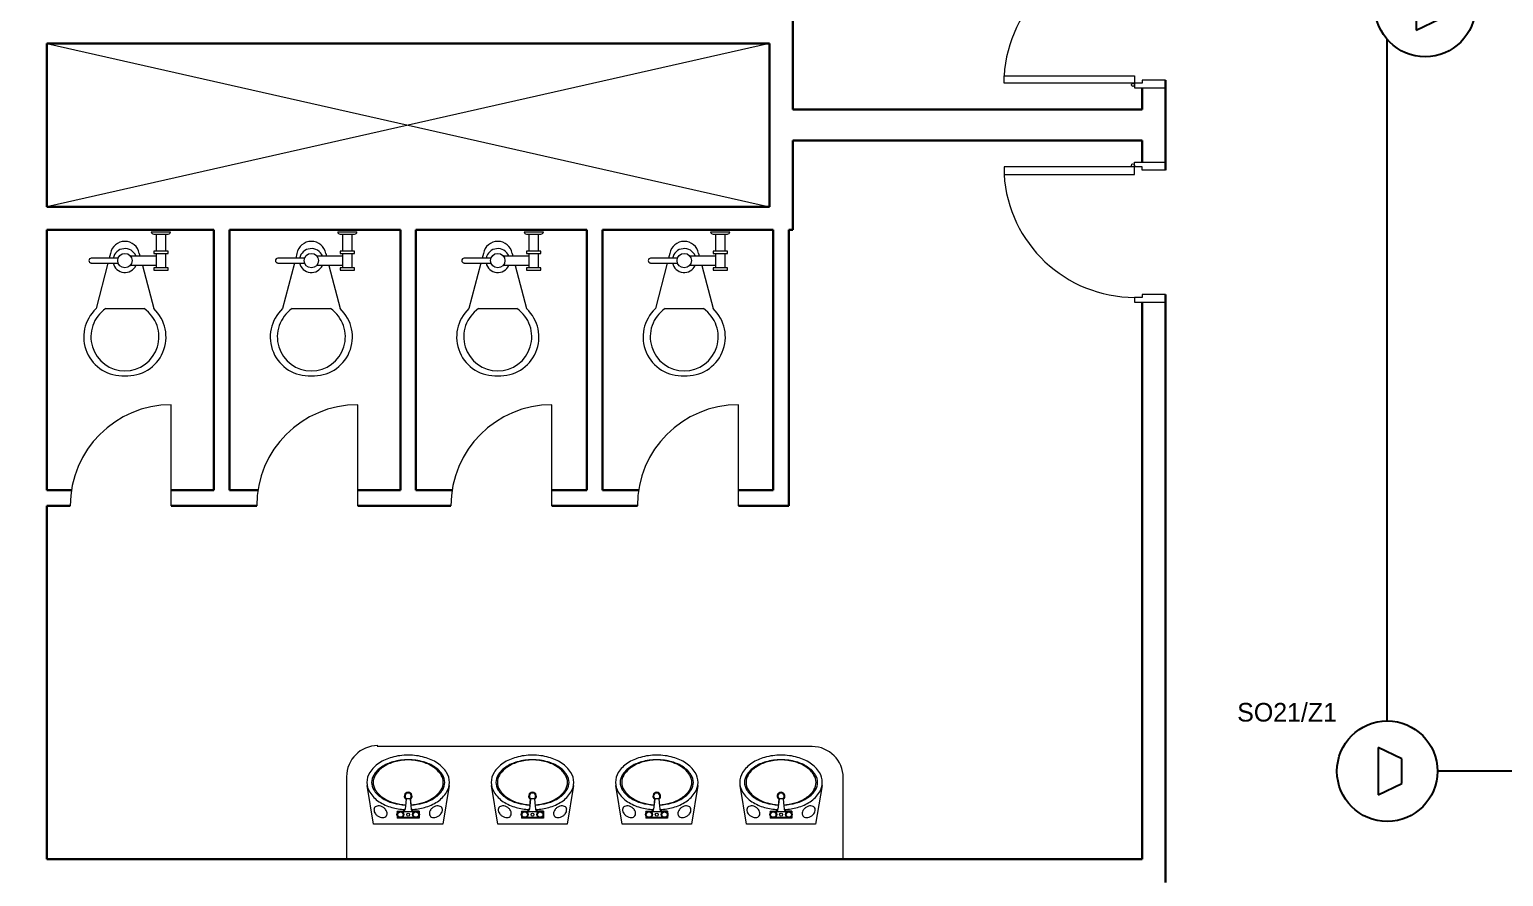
# Model space of a CAD drawing. Extents: x -59 to 582, y -1177 to 100.
# Drawn here: x 214.47 to 223.95, y -450.9 to -445.45 of the extents above; entities that cross this region are included whole.
import ezdxf
from ezdxf.enums import TextEntityAlignment as Align

# ---------------------------------------------------------------- set-up
doc = ezdxf.new("R2010")
doc.units = 0
doc.header["$LTSCALE"] = 0.15
doc.layers.get('0').update_dxf_attribs({"color": 252})
for name, color, linetype in [('0 sockets', 252, 'Continuous'), ('0 sound', 252, 'Continuous'), ('AUTOINCR', 7, 'Continuous'), ('FIRE_LOOP', 7, 'Continuous')]:
    doc.layers.add(name, color=color, linetype=linetype)
for name, color, linetype, lineweight in [('anal', 252, 'Continuous', 20), ('DOOR', 252, 'Continuous', 20), ('FIXT', 252, 'Continuous', 9), ('wall', 252, 'Continuous', 30), ('WC', 252, 'Continuous', 9)]:
    doc.layers.add(name, color=color, linetype=linetype, lineweight=lineweight)
doc.styles.add('ROMAND', font='ROMAND.SHX')

# ---------------------------------------------------------------- blocks, each defined once
blk = doc.blocks.new('WQ')
h = blk.add_hatch(color=6)
h.dxf.hatch_style = 1
h.paths.add_polyline_path([(-126.0911, 5), (-126.0911, -169.5215), (126.0911, -169.5215), (126.0911, 5)])
h.paths.add_polyline_path([(121.0911, 0), (121.0911, -164.5215), (-121.0911, -164.5215), (-121.0911, 0)], flags=16)
at = {"layer": '0 sockets', "color": 3, "style": 'ROMAND'}
blk.add_attdef('ACCESS_CONTROL', (-48.6635, 7.6218), '', height=7.9727, dxfattribs=at)
blk = doc.blocks.new('ARCH')
at = {"layer": 'anal'}
for p, q in [((41.325, 363.525), (36.675, 362.475)), ((36.675, 363.525), (41.325, 362.475)), ((36.675, 363.525), (41.325, 362.475)), ((41.325, 363.525), (36.675, 362.475)), ((41.6, 359), (38.8, 359)), ((38.6036, 358.8062), (38.6036, 358.275)), ((41.8, 358.275), (41.8, 358.8))]:
    blk.add_line(p, q, dxfattribs=at)
for centre, start, end in [((38.8036, 358.8062), 90, 180), ((41.6, 358.8), 0, 90)]:
    blk.add_arc(centre, 0.2, start, end, dxfattribs=at)
at = {"layer": 'DOOR'}
for p, q in [((37.475, 360.55), (37.475, 361.2)), ((38.675, 360.55), (38.675, 361.2)), ((39.925, 360.55), (39.925, 361.2)), ((41.125, 360.55), (41.125, 361.2))]:
    blk.add_line(p, q, dxfattribs=at)
for points in [[(43.675, 363.2692), (42.835, 363.2692), (42.835, 363.3175), (43.675, 363.3175)], [(43.675, 363.2692), (43.675, 363.2392), (43.875, 363.2392), (43.875, 363.2892), (43.725, 363.2892), (43.725, 363.2692)], [(43.675, 362.7308), (42.835, 362.7308), (42.835, 362.6825), (43.675, 362.6825)], [(43.675, 362.7308), (43.675, 362.7608), (43.875, 362.7608), (43.875, 362.7108), (43.725, 362.7108), (43.725, 362.7308)], [(43.675, 361.8908), (43.675, 361.8608), (43.875, 361.8608), (43.875, 361.9108), (43.725, 361.9108), (43.725, 361.8908)]]:
    blk.add_lwpolyline(points, close=True, dxfattribs=at)
for centre in [(43.665, 363.2592), (43.665, 362.7408)]:
    blk.add_circle(centre, 0.01, dxfattribs=at)
for centre, radius, start, end in [((43.6783, 363.2643), 0.8449, 90.22177, 176.38894), ((43.6783, 362.7357), 0.8449, 183.61106, 269.77823), ((37.475, 360.55), 0.65, 90, 180), ((38.675, 360.55), 0.65, 90, 180), ((39.925, 360.55), 0.65, 90, 180), ((41.125, 360.55), 0.65, 90, 180)]:
    blk.add_arc(centre, radius, start, end, dxfattribs=at)
at = {"layer": 'FIXT'}
for p, q in [((38.7775, 358.5), (38.7361, 358.7501)), ((39.2639, 358.7501), (39.2225, 358.5)), ((39.5775, 358.5), (39.5361, 358.7501)), ((40.0639, 358.7501), (40.0225, 358.5)), ((40.3775, 358.5), (40.3361, 358.7501)), ((40.8639, 358.7501), (40.8225, 358.5)), ((41.1775, 358.5), (41.1361, 358.7501)), ((41.6639, 358.7501), (41.6225, 358.5)), ((38.9868, 358.6621), (38.98, 358.5979)), ((38.986, 358.6635), (38.9819, 358.616)), ((38.9868, 358.6621), (38.986, 358.6635)), ((39.0132, 358.6621), (39.014, 358.6635)), ((39.0132, 358.6621), (39.02, 358.5979)), ((39.014, 358.6635), (39.0181, 358.616)), ((39.7868, 358.6621), (39.78, 358.5979)), ((39.786, 358.6635), (39.7819, 358.616)), ((39.7868, 358.6621), (39.786, 358.6635)), ((39.8133, 358.6621), (39.814, 358.6635)), ((39.8133, 358.6621), (39.82, 358.5979)), ((39.814, 358.6635), (39.8181, 358.616)), ((40.5868, 358.6621), (40.58, 358.5979)), ((40.586, 358.6635), (40.5819, 358.616)), ((40.5868, 358.6621), (40.586, 358.6635)), ((40.6133, 358.6621), (40.614, 358.6635)), ((40.6133, 358.6621), (40.62, 358.5979)), ((40.614, 358.6635), (40.6181, 358.616)), ((41.3868, 358.6621), (41.38, 358.5979)), ((41.386, 358.6635), (41.3819, 358.616)), ((41.3868, 358.6621), (41.386, 358.6635)), ((41.4133, 358.6621), (41.414, 358.6635)), ((41.4133, 358.6621), (41.42, 358.5979)), ((41.414, 358.6635), (41.4181, 358.616)), ((38.93, 358.5845), (38.9609, 358.5845)), ((38.93, 358.5845), (38.93, 358.5712)), ((38.931, 358.58), (38.93, 358.5845)), ((38.93, 358.5528), (38.93, 358.5395)), ((38.931, 358.544), (38.93, 358.5395)), ((39.07, 358.5395), (38.93, 358.5395)), ((38.931, 358.58), (38.931, 358.5731)), ((38.931, 358.58), (38.9374, 358.58)), ((38.931, 358.5509), (38.931, 358.544)), ((38.931, 358.544), (38.9374, 358.544)), ((39.0374, 358.58), (38.9626, 358.58)), ((39.0374, 358.544), (38.9626, 358.544)), ((39.07, 358.5845), (39.0391, 358.5845)), ((39.069, 358.58), (39.0626, 358.58)), ((39.069, 358.544), (39.0626, 358.544)), ((39.069, 358.58), (39.07, 358.5845)), ((39.069, 358.58), (39.069, 358.5731)), ((39.069, 358.5509), (39.069, 358.544)), ((39.069, 358.544), (39.07, 358.5395)), ((39.07, 358.5845), (39.07, 358.5712)), ((39.07, 358.5528), (39.07, 358.5395)), ((39.73, 358.5845), (39.7609, 358.5845)), ((39.73, 358.5845), (39.73, 358.5712)), ((39.731, 358.58), (39.73, 358.5845)), ((39.73, 358.5528), (39.73, 358.5395)), ((39.731, 358.544), (39.73, 358.5395)), ((39.87, 358.5395), (39.73, 358.5395)), ((39.731, 358.58), (39.731, 358.5731)), ((39.731, 358.58), (39.7374, 358.58)), ((39.731, 358.5509), (39.731, 358.544)), ((39.731, 358.544), (39.7374, 358.544)), ((39.8374, 358.58), (39.7626, 358.58)), ((39.8374, 358.544), (39.7626, 358.544)), ((39.87, 358.5845), (39.8391, 358.5845)), ((39.869, 358.58), (39.8626, 358.58)), ((39.869, 358.544), (39.8626, 358.544)), ((39.869, 358.58), (39.87, 358.5845)), ((39.869, 358.58), (39.869, 358.5731)), ((39.869, 358.5509), (39.869, 358.544)), ((39.869, 358.544), (39.87, 358.5395)), ((39.87, 358.5845), (39.87, 358.5712)), ((39.87, 358.5528), (39.87, 358.5395)), ((40.53, 358.5845), (40.5609, 358.5845)), ((40.53, 358.5845), (40.53, 358.5712)), ((40.531, 358.58), (40.53, 358.5845)), ((40.53, 358.5528), (40.53, 358.5395)), ((40.531, 358.544), (40.53, 358.5395)), ((40.67, 358.5395), (40.53, 358.5395)), ((40.531, 358.58), (40.531, 358.5731)), ((40.531, 358.58), (40.5374, 358.58)), ((40.531, 358.5509), (40.531, 358.544)), ((40.531, 358.544), (40.5374, 358.544)), ((40.6374, 358.58), (40.5626, 358.58)), ((40.6374, 358.544), (40.5626, 358.544)), ((40.67, 358.5845), (40.6391, 358.5845)), ((40.669, 358.58), (40.6626, 358.58)), ((40.669, 358.544), (40.6626, 358.544)), ((40.669, 358.58), (40.67, 358.5845)), ((40.669, 358.58), (40.669, 358.5731)), ((40.669, 358.5509), (40.669, 358.544)), ((40.669, 358.544), (40.67, 358.5395)), ((40.67, 358.5845), (40.67, 358.5712)), ((40.67, 358.5528), (40.67, 358.5395)), ((41.33, 358.5845), (41.3609, 358.5845)), ((41.33, 358.5845), (41.33, 358.5712)), ((41.331, 358.58), (41.33, 358.5845)), ((41.33, 358.5528), (41.33, 358.5395)), ((41.331, 358.544), (41.33, 358.5395)), ((41.47, 358.5395), (41.33, 358.5395)), ((41.331, 358.58), (41.331, 358.5731)), ((41.331, 358.58), (41.3374, 358.58)), ((41.331, 358.5509), (41.331, 358.544)), ((41.331, 358.544), (41.3374, 358.544)), ((41.4374, 358.58), (41.3626, 358.58)), ((41.4374, 358.544), (41.3626, 358.544)), ((41.47, 358.5845), (41.4391, 358.5845)), ((41.469, 358.58), (41.4626, 358.58)), ((41.469, 358.544), (41.4626, 358.544)), ((41.469, 358.58), (41.47, 358.5845)), ((41.469, 358.58), (41.469, 358.5731)), ((41.469, 358.5509), (41.469, 358.544)), ((41.469, 358.544), (41.47, 358.5395)), ((41.47, 358.5845), (41.47, 358.5712)), ((41.47, 358.5528), (41.47, 358.5395)), ((39.2225, 358.5), (38.7775, 358.5)), ((40.0225, 358.5), (39.5775, 358.5)), ((40.8225, 358.5), (40.3775, 358.5)), ((41.6225, 358.5), (41.1775, 358.5))]:
    blk.add_line(p, q, dxfattribs=at)
for centre, radius in [((38.95, 358.562), 0.022), ((38.95, 358.562), 0.0173), ((39, 358.562), 0.0095), ((39.05, 358.562), 0.022), ((39.05, 358.562), 0.0173), ((39.75, 358.562), 0.022), ((39.75, 358.562), 0.0173), ((39.8, 358.562), 0.0095), ((39.85, 358.562), 0.022), ((39.85, 358.562), 0.0173), ((40.55, 358.562), 0.022), ((40.55, 358.562), 0.0173), ((40.6, 358.562), 0.0095), ((40.65, 358.562), 0.022), ((40.65, 358.562), 0.0173), ((41.35, 358.562), 0.022), ((41.35, 358.562), 0.0173), ((41.4, 358.562), 0.0095), ((41.45, 358.562), 0.022), ((41.45, 358.562), 0.0173)]:
    blk.add_circle(centre, radius, dxfattribs=at)
for centre, radius, start, end in [((38.9697, 358.6554), 0.2855, 105.31243, 123.46538), ((39, 358.5447), 0.4003, 90, 105.31243), ((39, 358.5447), 0.3703, 90, 105.31243), ((39.01, 358.5447), 0.3703, 91.54763, 105.31243), ((39, 358.5447), 0.4003, 74.68757, 90), ((39, 358.5447), 0.3703, 74.68757, 90), ((38.99, 358.5447), 0.3703, 74.68757, 88.45237), ((39.0303, 358.6554), 0.2855, 56.53462, 74.68757), ((39.7697, 358.6554), 0.2855, 105.31243, 123.46538), ((39.8, 358.5447), 0.4003, 90, 105.31243), ((39.8, 358.5447), 0.3703, 90, 105.31243), ((39.81, 358.5447), 0.3703, 91.54763, 105.31243), ((39.8, 358.5447), 0.4003, 74.68757, 90), ((39.8, 358.5447), 0.3703, 74.68757, 90), ((39.79, 358.5447), 0.3703, 74.68757, 88.45237), ((39.8303, 358.6554), 0.2855, 56.53462, 74.68757), ((40.5697, 358.6554), 0.2855, 105.31243, 123.46538), ((40.6, 358.5447), 0.4003, 90, 105.31243), ((40.6, 358.5447), 0.3703, 90, 105.31243), ((40.61, 358.5447), 0.3703, 91.54763, 105.31243), ((40.6, 358.5447), 0.4003, 74.68757, 90), ((40.6, 358.5447), 0.3703, 74.68757, 90), ((40.59, 358.5447), 0.3703, 74.68757, 88.45237), ((40.6303, 358.6554), 0.2855, 56.53462, 74.68757), ((41.3697, 358.6554), 0.2855, 105.31243, 123.46538), ((41.4, 358.5447), 0.4003, 90, 105.31243), ((41.4, 358.5447), 0.3703, 90, 105.31243), ((41.41, 358.5447), 0.3703, 91.54763, 105.31243), ((41.4, 358.5447), 0.4003, 74.68757, 90), ((41.4, 358.5447), 0.3703, 74.68757, 90), ((41.39, 358.5447), 0.3703, 74.68757, 88.45237), ((41.4303, 358.6554), 0.2855, 56.53462, 74.68757), ((38.8531, 358.7695), 0.1186, 147.92748, 180), ((38.9234, 358.7254), 0.2016, 123.46538, 147.92748), ((38.9234, 358.7254), 0.1716, 123.46538, 147.92748), ((38.9334, 358.7254), 0.1716, 123.46538, 147.92748), ((38.9697, 358.6554), 0.2555, 105.31243, 123.46538), ((38.9797, 358.6554), 0.2555, 105.31243, 123.46538), ((39.0203, 358.6554), 0.2555, 56.53462, 74.68757), ((39.0303, 358.6554), 0.2555, 56.53462, 74.68757), ((39.0666, 358.7254), 0.1716, 32.07252, 56.53462), ((39.0766, 358.7254), 0.1716, 32.07252, 56.53462), ((39.0766, 358.7254), 0.2016, 32.07252, 56.53462), ((39.1469, 358.7695), 0.1186, 0, 32.07252), ((39.6531, 358.7695), 0.1186, 147.92748, 180), ((39.7234, 358.7254), 0.2016, 123.46538, 147.92748), ((39.7234, 358.7254), 0.1716, 123.46538, 147.92748), ((39.7334, 358.7254), 0.1716, 123.46538, 147.92748), ((39.7697, 358.6554), 0.2555, 105.31243, 123.46538), ((39.7797, 358.6554), 0.2555, 105.31243, 123.46538), ((39.8203, 358.6554), 0.2555, 56.53462, 74.68757), ((39.8303, 358.6554), 0.2555, 56.53462, 74.68757), ((39.8666, 358.7254), 0.1716, 32.07252, 56.53462), ((39.8766, 358.7254), 0.1716, 32.07252, 56.53462), ((39.8766, 358.7254), 0.2016, 32.07252, 56.53462), ((39.9469, 358.7695), 0.1186, 0, 32.07252), ((40.4531, 358.7695), 0.1186, 147.92748, 180), ((40.5234, 358.7254), 0.2016, 123.46538, 147.92748), ((40.5234, 358.7254), 0.1716, 123.46538, 147.92748), ((40.5334, 358.7254), 0.1716, 123.46538, 147.92748), ((40.5697, 358.6554), 0.2555, 105.31243, 123.46538), ((40.5797, 358.6554), 0.2555, 105.31243, 123.46538), ((40.6203, 358.6554), 0.2555, 56.53462, 74.68757), ((40.6303, 358.6554), 0.2555, 56.53462, 74.68757), ((40.6666, 358.7254), 0.1716, 32.07252, 56.53462), ((40.6766, 358.7254), 0.1716, 32.07252, 56.53462), ((40.6766, 358.7254), 0.2016, 32.07252, 56.53462), ((40.7469, 358.7695), 0.1186, 0, 32.07252), ((41.2531, 358.7695), 0.1186, 147.92748, 180), ((41.3234, 358.7254), 0.2016, 123.46538, 147.92748), ((41.3234, 358.7254), 0.1716, 123.46538, 147.92748), ((41.3334, 358.7254), 0.1716, 123.46538, 147.92748), ((41.3697, 358.6554), 0.2555, 105.31243, 123.46538), ((41.3797, 358.6554), 0.2555, 105.31243, 123.46538), ((41.4203, 358.6554), 0.2555, 56.53462, 74.68757), ((41.4303, 358.6554), 0.2555, 56.53462, 74.68757), ((41.4666, 358.7254), 0.1716, 32.07252, 56.53462), ((41.4766, 358.7254), 0.1716, 32.07252, 56.53462), ((41.4766, 358.7254), 0.2016, 32.07252, 56.53462), ((41.5469, 358.7695), 0.1186, 0, 32.07252), ((38.8531, 358.7695), 0.1186, 180, 212.07252), ((38.8531, 358.7695), 0.0886, 147.92748, 180), ((38.8531, 358.7695), 0.0886, 180, 212.07252), ((38.8631, 358.7695), 0.0886, 147.92748, 180), ((38.8631, 358.7695), 0.0886, 180, 212.07252), ((38.9234, 358.8136), 0.1716, 212.07252, 236.53462), ((38.9334, 358.8136), 0.1716, 212.07252, 236.53462), ((39.0666, 358.8136), 0.1716, 303.46538, 327.92748), ((39.0766, 358.8136), 0.1716, 303.46538, 327.92748), ((39.1369, 358.7695), 0.0886, 0, 32.07252), ((39.1369, 358.7695), 0.0886, 327.92748, 0), ((39.1469, 358.7695), 0.0886, 0, 32.07252), ((39.1469, 358.7695), 0.0886, 327.92748, 0), ((39.1469, 358.7695), 0.1186, 327.92748, 0), ((39.6531, 358.7695), 0.1186, 180, 212.07252), ((39.6531, 358.7695), 0.0886, 147.92748, 180), ((39.6531, 358.7695), 0.0886, 180, 212.07252), ((39.6631, 358.7695), 0.0886, 147.92748, 180), ((39.6631, 358.7695), 0.0886, 180, 212.07252), ((39.7234, 358.8136), 0.1716, 212.07252, 236.53462), ((39.7334, 358.8136), 0.1716, 212.07252, 236.53462), ((39.8666, 358.8136), 0.1716, 303.46538, 327.92748), ((39.8766, 358.8136), 0.1716, 303.46538, 327.92748), ((39.9369, 358.7695), 0.0886, 0, 32.07252), ((39.9369, 358.7695), 0.0886, 327.92748, 0), ((39.9469, 358.7695), 0.0886, 0, 32.07252), ((39.9469, 358.7695), 0.0886, 327.92748, 0), ((39.9469, 358.7695), 0.1186, 327.92748, 0), ((40.4531, 358.7695), 0.1186, 180, 212.07252), ((40.4531, 358.7695), 0.0886, 147.92748, 180), ((40.4531, 358.7695), 0.0886, 180, 212.07252), ((40.4631, 358.7695), 0.0886, 147.92748, 180), ((40.4631, 358.7695), 0.0886, 180, 212.07252), ((40.5234, 358.8136), 0.1716, 212.07252, 236.53462), ((40.5334, 358.8136), 0.1716, 212.07252, 236.53462), ((40.6666, 358.8136), 0.1716, 303.46538, 327.92748), ((40.6766, 358.8136), 0.1716, 303.46538, 327.92748), ((40.7369, 358.7695), 0.0886, 0, 32.07252), ((40.7369, 358.7695), 0.0886, 327.92748, 0), ((40.7469, 358.7695), 0.0886, 0, 32.07252), ((40.7469, 358.7695), 0.0886, 327.92748, 0), ((40.7469, 358.7695), 0.1186, 327.92748, 0), ((41.2531, 358.7695), 0.1186, 180, 212.07252), ((41.2531, 358.7695), 0.0886, 147.92748, 180), ((41.2531, 358.7695), 0.0886, 180, 212.07252), ((41.2631, 358.7695), 0.0886, 147.92748, 180), ((41.2631, 358.7695), 0.0886, 180, 212.07252), ((41.3234, 358.8136), 0.1716, 212.07252, 236.53462), ((41.3334, 358.8136), 0.1716, 212.07252, 236.53462), ((41.4666, 358.8136), 0.1716, 303.46538, 327.92748), ((41.4766, 358.8136), 0.1716, 303.46538, 327.92748), ((41.5369, 358.7695), 0.0886, 0, 32.07252), ((41.5369, 358.7695), 0.0886, 327.92748, 0), ((41.5469, 358.7695), 0.0886, 0, 32.07252), ((41.5469, 358.7695), 0.0886, 327.92748, 0), ((41.5469, 358.7695), 0.1186, 327.92748, 0), ((38.9234, 358.8136), 0.2016, 212.07252, 236.53462), ((38.9697, 358.8836), 0.2855, 236.53462, 254.68757), ((38.9697, 358.8836), 0.2555, 236.53462, 254.68757), ((38.9797, 358.8836), 0.2555, 236.53462, 254.68757), ((39, 358.9943), 0.3703, 254.68757, 267.31327), ((39.01, 358.9943), 0.3703, 254.68757, 265.77096), ((39, 358.681), 0.025, 301.88267, 238.11733), ((39, 358.681), 0.02, 0, 180), ((39, 358.681), 0.02, 180, 238.50071), ((39, 358.5655), 0.099, 81.872, 98.128), ((39, 358.5652), 0.0978, 82.2121, 97.7879), ((39, 358.681), 0.02, 301.49929, 0), ((38.99, 358.9943), 0.3703, 274.22904, 285.31243), ((39, 358.9943), 0.3703, 272.68673, 285.31243), ((39.0203, 358.8836), 0.2555, 285.31243, 303.46538), ((39.0303, 358.8836), 0.2555, 285.31243, 303.46538), ((39.0303, 358.8836), 0.2855, 285.31243, 303.46538), ((39.0766, 358.8136), 0.2016, 303.46538, 327.92748), ((39.7234, 358.8136), 0.2016, 212.07252, 236.53462), ((39.7697, 358.8836), 0.2855, 236.53462, 254.68757), ((39.7697, 358.8836), 0.2555, 236.53462, 254.68757), ((39.7797, 358.8836), 0.2555, 236.53462, 254.68757), ((39.8, 358.9943), 0.3703, 254.68757, 267.31327), ((39.81, 358.9943), 0.3703, 254.68757, 265.77096), ((39.8, 358.681), 0.025, 301.88267, 238.11733), ((39.8, 358.681), 0.02, 0, 180), ((39.8, 358.681), 0.02, 180, 238.50071), ((39.8, 358.5655), 0.099, 81.872, 98.128), ((39.8, 358.5652), 0.0978, 82.2121, 97.7879), ((39.8, 358.681), 0.02, 301.49929, 0), ((39.79, 358.9943), 0.3703, 274.22904, 285.31243), ((39.8, 358.9943), 0.3703, 272.68673, 285.31243), ((39.8203, 358.8836), 0.2555, 285.31243, 303.46538), ((39.8303, 358.8836), 0.2555, 285.31243, 303.46538), ((39.8303, 358.8836), 0.2855, 285.31243, 303.46538), ((39.8766, 358.8136), 0.2016, 303.46538, 327.92748), ((40.5234, 358.8136), 0.2016, 212.07252, 236.53462), ((40.5697, 358.8836), 0.2855, 236.53462, 254.68757), ((40.5697, 358.8836), 0.2555, 236.53462, 254.68757), ((40.5797, 358.8836), 0.2555, 236.53462, 254.68757), ((40.6, 358.9943), 0.3703, 254.68757, 267.31327), ((40.61, 358.9943), 0.3703, 254.68757, 265.77096), ((40.6, 358.681), 0.025, 301.88267, 238.11733), ((40.6, 358.681), 0.02, 0, 180), ((40.6, 358.681), 0.02, 180, 238.50071), ((40.6, 358.5655), 0.099, 81.872, 98.128), ((40.6, 358.5652), 0.0978, 82.2121, 97.7879), ((40.6, 358.681), 0.02, 301.49929, 0), ((40.59, 358.9943), 0.3703, 274.22904, 285.31243), ((40.6, 358.9943), 0.3703, 272.68673, 285.31243), ((40.6203, 358.8836), 0.2555, 285.31243, 303.46538), ((40.6303, 358.8836), 0.2555, 285.31243, 303.46538), ((40.6303, 358.8836), 0.2855, 285.31243, 303.46538), ((40.6766, 358.8136), 0.2016, 303.46538, 327.92748), ((41.3234, 358.8136), 0.2016, 212.07252, 236.53462), ((41.3697, 358.8836), 0.2855, 236.53462, 254.68757), ((41.3697, 358.8836), 0.2555, 236.53462, 254.68757), ((41.3797, 358.8836), 0.2555, 236.53462, 254.68757), ((41.4, 358.9943), 0.3703, 254.68757, 267.31327), ((41.41, 358.9943), 0.3703, 254.68757, 265.77096), ((41.4, 358.681), 0.025, 301.88267, 238.11733), ((41.4, 358.681), 0.02, 0, 180), ((41.4, 358.681), 0.02, 180, 238.50071), ((41.4, 358.5655), 0.099, 81.872, 98.128), ((41.4, 358.5652), 0.0978, 82.2121, 97.7879), ((41.4, 358.681), 0.02, 301.49929, 0), ((41.39, 358.9943), 0.3703, 274.22904, 285.31243), ((41.4, 358.9943), 0.3703, 272.68673, 285.31243), ((41.4203, 358.8836), 0.2555, 285.31243, 303.46538), ((41.4303, 358.8836), 0.2555, 285.31243, 303.46538), ((41.4303, 358.8836), 0.2855, 285.31243, 303.46538), ((41.4766, 358.8136), 0.2016, 303.46538, 327.92748), ((38.8158, 358.5924), 0.036, 174.07048, 198.31028), ((38.8035, 358.5936), 0.0237, 145, 174.07048), ((38.8269, 358.5961), 0.0477, 198.31028, 217.84822), ((38.8035, 358.5936), 0.0237, 115.92952, 145), ((38.8392, 358.6056), 0.0632, 217.84822, 235), ((38.8089, 358.5826), 0.036, 91.68972, 115.92952), ((38.8392, 358.6056), 0.0632, 235, 252.15178), ((38.8092, 358.5708), 0.0477, 72.15178, 91.68972), ((38.8344, 358.5908), 0.0477, 252.15178, 271.68972), ((38.8045, 358.5561), 0.0632, 55, 72.15178), ((38.8347, 358.5791), 0.036, 271.68972, 295.92952), ((38.8045, 358.5561), 0.0632, 37.84822, 55), ((38.8401, 358.568), 0.0237, 295.92952, 325), ((38.8168, 358.5656), 0.0477, 18.31028, 37.84822), ((38.8401, 358.568), 0.0237, 325, 354.07048), ((38.8279, 358.5693), 0.036, 354.07048, 18.31028), ((39, 358.9943), 0.4003, 254.68757, 266.8829), ((38.9213, 358.562), 0.0115, 315.8561, 44.1439), ((38.95, 358.5907), 0.0115, 225.8561, 314.1439), ((38.95, 358.5333), 0.0115, 45.8561, 134.1439), ((38.9609, 358.6045), 0.02, 270, 344.93868), ((38.9601, 358.6), 0.02, 276.65267, 354.02226), ((38.9787, 358.562), 0.0115, 135.8561, 224.1439), ((39.0391, 358.6045), 0.02, 195.06132, 270), ((39.0399, 358.6), 0.02, 185.97774, 263.34733), ((39, 358.9943), 0.4003, 273.1171, 285.31243), ((39.0213, 358.562), 0.0115, 315.8561, 44.1439), ((39.05, 358.5907), 0.0115, 225.8561, 314.1439), ((39.05, 358.5333), 0.0115, 45.8561, 134.1439), ((39.0787, 358.562), 0.0115, 135.8561, 224.1439), ((39.1721, 358.5693), 0.036, 161.68972, 185.92952), ((39.1599, 358.568), 0.0237, 185.92952, 215), ((39.1832, 358.5656), 0.0477, 142.15178, 161.68972), ((39.1599, 358.568), 0.0237, 215, 244.07048), ((39.1955, 358.5561), 0.0632, 125, 142.15178), ((39.1653, 358.5791), 0.036, 244.07048, 268.31028), ((39.1955, 358.5561), 0.0632, 107.84822, 125), ((39.1656, 358.5908), 0.0477, 268.31028, 287.84822), ((39.1908, 358.5708), 0.0477, 88.31028, 107.84822), ((39.1608, 358.6056), 0.0632, 287.84822, 305), ((39.1911, 358.5826), 0.036, 64.07048, 88.31028), ((39.1608, 358.6056), 0.0632, 305, 322.15178), ((39.1965, 358.5936), 0.0237, 35, 64.07048), ((39.1731, 358.5961), 0.0477, 322.15178, 341.68972), ((39.1965, 358.5936), 0.0237, 5.92952, 35), ((39.1842, 358.5924), 0.036, 341.68972, 5.92952), ((39.6158, 358.5924), 0.036, 174.07048, 198.31028), ((39.6035, 358.5936), 0.0237, 145, 174.07048), ((39.6269, 358.5961), 0.0477, 198.31028, 217.84822), ((39.6035, 358.5936), 0.0237, 115.92952, 145), ((39.6392, 358.6056), 0.0632, 217.84822, 235), ((39.6089, 358.5826), 0.036, 91.68972, 115.92952), ((39.6392, 358.6056), 0.0632, 235, 252.15178), ((39.6092, 358.5708), 0.0477, 72.15178, 91.68972), ((39.6344, 358.5908), 0.0477, 252.15178, 271.68972), ((39.6045, 358.5561), 0.0632, 55, 72.15178), ((39.6347, 358.5791), 0.036, 271.68972, 295.92952), ((39.6045, 358.5561), 0.0632, 37.84822, 55), ((39.6401, 358.568), 0.0237, 295.92952, 325), ((39.6168, 358.5656), 0.0477, 18.31028, 37.84822), ((39.6401, 358.568), 0.0237, 325, 354.07048), ((39.6279, 358.5693), 0.036, 354.07048, 18.31028), ((39.8, 358.9943), 0.4003, 254.68757, 266.8829), ((39.7213, 358.562), 0.0115, 315.8561, 44.1439), ((39.75, 358.5907), 0.0115, 225.8561, 314.1439), ((39.75, 358.5333), 0.0115, 45.8561, 134.1439), ((39.7609, 358.6045), 0.02, 270, 344.93868), ((39.7601, 358.6), 0.02, 276.65267, 354.02226), ((39.7787, 358.562), 0.0115, 135.8561, 224.1439), ((39.8391, 358.6045), 0.02, 195.06132, 270), ((39.8399, 358.6), 0.02, 185.97774, 263.34733), ((39.8, 358.9943), 0.4003, 273.1171, 285.31243), ((39.8213, 358.562), 0.0115, 315.8561, 44.1439), ((39.85, 358.5907), 0.0115, 225.8561, 314.1439), ((39.85, 358.5333), 0.0115, 45.8561, 134.1439), ((39.8787, 358.562), 0.0115, 135.8561, 224.1439), ((39.9721, 358.5693), 0.036, 161.68972, 185.92952), ((39.9599, 358.568), 0.0237, 185.92952, 215), ((39.9832, 358.5656), 0.0477, 142.15178, 161.68972), ((39.9599, 358.568), 0.0237, 215, 244.07048), ((39.9955, 358.5561), 0.0632, 125, 142.15178), ((39.9653, 358.5791), 0.036, 244.07048, 268.31028), ((39.9955, 358.5561), 0.0632, 107.84822, 125), ((39.9656, 358.5908), 0.0477, 268.31028, 287.84822), ((39.9908, 358.5708), 0.0477, 88.31028, 107.84822), ((39.9608, 358.6056), 0.0632, 287.84822, 305), ((39.9911, 358.5826), 0.036, 64.07048, 88.31028), ((39.9608, 358.6056), 0.0632, 305, 322.15178), ((39.9965, 358.5936), 0.0237, 35, 64.07048), ((39.9731, 358.5961), 0.0477, 322.15178, 341.68972), ((39.9965, 358.5936), 0.0237, 5.92952, 35), ((39.9842, 358.5924), 0.036, 341.68972, 5.92952), ((40.4158, 358.5924), 0.036, 174.07048, 198.31028), ((40.4035, 358.5936), 0.0237, 145, 174.07048), ((40.4269, 358.5961), 0.0477, 198.31028, 217.84822), ((40.4035, 358.5936), 0.0237, 115.92952, 145), ((40.4392, 358.6056), 0.0632, 217.84822, 235), ((40.4089, 358.5826), 0.036, 91.68972, 115.92952), ((40.4392, 358.6056), 0.0632, 235, 252.15178), ((40.4092, 358.5708), 0.0477, 72.15178, 91.68972), ((40.4344, 358.5908), 0.0477, 252.15178, 271.68972), ((40.4045, 358.5561), 0.0632, 55, 72.15178), ((40.4347, 358.5791), 0.036, 271.68972, 295.92952), ((40.4045, 358.5561), 0.0632, 37.84822, 55), ((40.4401, 358.568), 0.0237, 295.92952, 325), ((40.4168, 358.5656), 0.0477, 18.31028, 37.84822), ((40.4401, 358.568), 0.0237, 325, 354.07048), ((40.4279, 358.5693), 0.036, 354.07048, 18.31028), ((40.6, 358.9943), 0.4003, 254.68757, 266.8829), ((40.5213, 358.562), 0.0115, 315.8561, 44.1439), ((40.55, 358.5907), 0.0115, 225.8561, 314.1439), ((40.55, 358.5333), 0.0115, 45.8561, 134.1439), ((40.5609, 358.6045), 0.02, 270, 344.93868), ((40.5601, 358.6), 0.02, 276.65267, 354.02226), ((40.5787, 358.562), 0.0115, 135.8561, 224.1439), ((40.6391, 358.6045), 0.02, 195.06132, 270), ((40.6399, 358.6), 0.02, 185.97774, 263.34733), ((40.6, 358.9943), 0.4003, 273.1171, 285.31243), ((40.6213, 358.562), 0.0115, 315.8561, 44.1439), ((40.65, 358.5907), 0.0115, 225.8561, 314.1439), ((40.65, 358.5333), 0.0115, 45.8561, 134.1439), ((40.6787, 358.562), 0.0115, 135.8561, 224.1439), ((40.7721, 358.5693), 0.036, 161.68972, 185.92952), ((40.7599, 358.568), 0.0237, 185.92952, 215), ((40.7832, 358.5656), 0.0477, 142.15178, 161.68972), ((40.7599, 358.568), 0.0237, 215, 244.07048), ((40.7955, 358.5561), 0.0632, 125, 142.15178), ((40.7653, 358.5791), 0.036, 244.07048, 268.31028), ((40.7955, 358.5561), 0.0632, 107.84822, 125), ((40.7656, 358.5908), 0.0477, 268.31028, 287.84822), ((40.7908, 358.5708), 0.0477, 88.31028, 107.84822), ((40.7608, 358.6056), 0.0632, 287.84822, 305), ((40.7911, 358.5826), 0.036, 64.07048, 88.31028), ((40.7608, 358.6056), 0.0632, 305, 322.15178), ((40.7965, 358.5936), 0.0237, 35, 64.07048), ((40.7731, 358.5961), 0.0477, 322.15178, 341.68972), ((40.7965, 358.5936), 0.0237, 5.92952, 35), ((40.7842, 358.5924), 0.036, 341.68972, 5.92952), ((41.2158, 358.5924), 0.036, 174.07048, 198.31028), ((41.2035, 358.5936), 0.0237, 145, 174.07048), ((41.2269, 358.5961), 0.0477, 198.31028, 217.84822), ((41.2035, 358.5936), 0.0237, 115.92952, 145), ((41.2392, 358.6056), 0.0632, 217.84822, 235), ((41.2089, 358.5826), 0.036, 91.68972, 115.92952), ((41.2392, 358.6056), 0.0632, 235, 252.15178), ((41.2092, 358.5708), 0.0477, 72.15178, 91.68972), ((41.2344, 358.5908), 0.0477, 252.15178, 271.68972), ((41.2045, 358.5561), 0.0632, 55, 72.15178), ((41.2347, 358.5791), 0.036, 271.68972, 295.92952), ((41.2045, 358.5561), 0.0632, 37.84822, 55), ((41.2401, 358.568), 0.0237, 295.92952, 325), ((41.2168, 358.5656), 0.0477, 18.31028, 37.84822), ((41.2401, 358.568), 0.0237, 325, 354.07048), ((41.2279, 358.5693), 0.036, 354.07048, 18.31028), ((41.4, 358.9943), 0.4003, 254.68757, 266.8829), ((41.3213, 358.562), 0.0115, 315.8561, 44.1439), ((41.35, 358.5907), 0.0115, 225.8561, 314.1439), ((41.35, 358.5333), 0.0115, 45.8561, 134.1439), ((41.3609, 358.6045), 0.02, 270, 344.93868), ((41.3601, 358.6), 0.02, 276.65267, 354.02226), ((41.3787, 358.562), 0.0115, 135.8561, 224.1439), ((41.4391, 358.6045), 0.02, 195.06132, 270), ((41.4399, 358.6), 0.02, 185.97774, 263.34733), ((41.4, 358.9943), 0.4003, 273.1171, 285.31243), ((41.4213, 358.562), 0.0115, 315.8561, 44.1439), ((41.45, 358.5907), 0.0115, 225.8561, 314.1439), ((41.45, 358.5333), 0.0115, 45.8561, 134.1439), ((41.4787, 358.562), 0.0115, 135.8561, 224.1439), ((41.5721, 358.5693), 0.036, 161.68972, 185.92952), ((41.5599, 358.568), 0.0237, 185.92952, 215), ((41.5832, 358.5656), 0.0477, 142.15178, 161.68972), ((41.5599, 358.568), 0.0237, 215, 244.07048), ((41.5955, 358.5561), 0.0632, 125, 142.15178), ((41.5653, 358.5791), 0.036, 244.07048, 268.31028), ((41.5955, 358.5561), 0.0632, 107.84822, 125), ((41.5656, 358.5908), 0.0477, 268.31028, 287.84822), ((41.5908, 358.5708), 0.0477, 88.31028, 107.84822), ((41.5608, 358.6056), 0.0632, 287.84822, 305), ((41.5911, 358.5826), 0.036, 64.07048, 88.31028), ((41.5608, 358.6056), 0.0632, 305, 322.15178), ((41.5965, 358.5936), 0.0237, 35, 64.07048), ((41.5731, 358.5961), 0.0477, 322.15178, 341.68972), ((41.5965, 358.5936), 0.0237, 5.92952, 35), ((41.5842, 358.5924), 0.036, 341.68972, 5.92952)]:
    blk.add_arc(centre, radius, start, end, dxfattribs=at)
at = {"layer": 'wall'}
for p, q in [((41.475, 363.1), (41.475, 363.675)), ((41.325, 363.525), (36.675, 363.525)), ((36.675, 362.475), (36.675, 363.525)), ((41.325, 363.1), (41.325, 363.525)), ((43.875, 362.7108), (43.875, 363.2892)), ((43.725, 363.1), (43.725, 363.2392)), ((41.325, 363.1665), (41.325, 362.475)), ((43.725, 363.1), (41.475, 363.1)), ((43.725, 362.9), (41.475, 362.9)), ((41.475, 362.9), (41.475, 362.325)), ((43.725, 362.7608), (43.725, 362.9)), ((41.325, 362.475), (36.675, 362.475)), ((37.75, 362.325), (36.675, 362.325)), ((36.675, 362.325), (36.675, 360.65)), ((37.75, 362.325), (37.75, 360.65)), ((38.95, 362.325), (37.85, 362.325)), ((37.85, 362.325), (37.85, 360.65)), ((38.95, 362.325), (38.95, 360.65)), ((40.15, 362.325), (39.05, 362.325)), ((39.05, 362.325), (39.05, 360.65)), ((40.15, 362.325), (40.15, 360.65)), ((41.35, 362.325), (40.25, 362.325)), ((40.25, 362.325), (40.25, 360.65)), ((41.35, 362.325), (41.35, 360.65)), ((41.45, 362.325), (41.45, 360.55)), ((41.475, 362.325), (41.45, 362.325)), ((43.725, 358.275), (43.725, 361.8608)), ((43.875, 358.125), (43.875, 361.9108)), ((36.675, 360.65), (36.8327, 360.65)), ((37.75, 360.65), (37.475, 360.65)), ((38.0327, 360.65), (37.85, 360.65)), ((38.95, 360.65), (38.675, 360.65)), ((39.2827, 360.65), (39.05, 360.65)), ((40.15, 360.65), (39.925, 360.65)), ((40.4827, 360.65), (40.25, 360.65)), ((41.35, 360.65), (41.125, 360.65)), ((36.675, 360.55), (36.825, 360.55)), ((36.675, 358.275), (36.675, 360.55)), ((38.025, 360.55), (37.475, 360.55)), ((39.275, 360.55), (38.675, 360.55)), ((40.475, 360.55), (39.925, 360.55)), ((41.45, 360.55), (41.125, 360.55)), ((36.675, 358.275), (43.725, 358.275)), ((36.675, 358.275), (43.725, 358.275))]:
    blk.add_line(p, q, dxfattribs=at)
at = {"layer": 'WC'}
for p, q in [((37.3465, 362.3132), (37.4701, 362.3132)), ((37.362, 362.2978), (37.4547, 362.2978)), ((37.3774, 362.2978), (37.3774, 362.1897)), ((37.4392, 362.1897), (37.4392, 362.2978)), ((38.5465, 362.3132), (38.6701, 362.3132)), ((38.562, 362.2978), (38.6547, 362.2978)), ((38.5774, 362.2978), (38.5774, 362.1897)), ((38.6392, 362.1897), (38.6392, 362.2978)), ((39.7465, 362.3132), (39.8701, 362.3132)), ((39.762, 362.2978), (39.8547, 362.2978)), ((39.7774, 362.2978), (39.7774, 362.1897)), ((39.8392, 362.1897), (39.8392, 362.2978)), ((40.9465, 362.3132), (41.0701, 362.3132)), ((40.962, 362.2978), (41.0547, 362.2978)), ((40.9774, 362.2978), (40.9774, 362.1897)), ((41.0392, 362.1897), (41.0392, 362.2978)), ((37.1334, 362.1433), (36.9605, 362.1433)), ((37.084, 362.1742), (37.0759, 362.1431)), ((37.2108, 362.1588), (37.3774, 362.1588)), ((37.2693, 362.1742), (37.2735, 362.1584)), ((37.362, 362.1897), (37.362, 362.1742)), ((37.4547, 362.1897), (37.362, 362.1897)), ((37.362, 362.1742), (37.4547, 362.1742)), ((37.3774, 362.1742), (37.3774, 362.0815)), ((37.4392, 362.0815), (37.4392, 362.1742)), ((37.4547, 362.1742), (37.4547, 362.1897)), ((38.3334, 362.1433), (38.1605, 362.1433)), ((38.284, 362.1742), (38.2759, 362.1431)), ((38.4108, 362.1588), (38.5774, 362.1588)), ((38.4693, 362.1742), (38.4735, 362.1584)), ((38.562, 362.1897), (38.562, 362.1742)), ((38.6547, 362.1897), (38.562, 362.1897)), ((38.562, 362.1742), (38.6547, 362.1742)), ((38.5774, 362.1742), (38.5774, 362.0815)), ((38.6392, 362.0815), (38.6392, 362.1742)), ((38.6547, 362.1742), (38.6547, 362.1897)), ((39.5334, 362.1433), (39.3605, 362.1433)), ((39.484, 362.1742), (39.4759, 362.1431)), ((39.6108, 362.1588), (39.7774, 362.1588)), ((39.6693, 362.1742), (39.6735, 362.1584)), ((39.762, 362.1897), (39.762, 362.1742)), ((39.8547, 362.1897), (39.762, 362.1897)), ((39.762, 362.1742), (39.8547, 362.1742)), ((39.7774, 362.1742), (39.7774, 362.0815)), ((39.8392, 362.0815), (39.8392, 362.1742)), ((39.8547, 362.1742), (39.8547, 362.1897)), ((40.7334, 362.1433), (40.5605, 362.1433)), ((40.684, 362.1742), (40.6759, 362.1431)), ((40.8108, 362.1588), (40.9774, 362.1588)), ((40.8693, 362.1742), (40.8735, 362.1584)), ((41.0547, 362.1897), (40.962, 362.1897)), ((40.962, 362.1897), (40.962, 362.1742)), ((40.962, 362.1742), (41.0547, 362.1742)), ((40.9774, 362.1742), (40.9774, 362.0815)), ((41.0392, 362.0815), (41.0392, 362.1742)), ((41.0547, 362.1742), (41.0547, 362.1897)), ((36.9605, 362.1124), (37.1334, 362.1124)), ((37.0678, 362.1122), (36.9913, 361.819)), ((37.3774, 362.097), (37.2112, 362.097)), ((37.2894, 362.0972), (37.362, 361.819)), ((37.4547, 362.0815), (37.362, 362.0815)), ((37.362, 362.0815), (37.362, 362.0661)), ((37.362, 362.0661), (37.4547, 362.0661)), ((37.4547, 362.0661), (37.4547, 362.0815)), ((38.1605, 362.1124), (38.3334, 362.1124)), ((38.2678, 362.1122), (38.1913, 361.819)), ((38.5774, 362.097), (38.4112, 362.097)), ((38.4894, 362.0972), (38.562, 361.819)), ((38.6547, 362.0815), (38.562, 362.0815)), ((38.562, 362.0815), (38.562, 362.0661)), ((38.562, 362.0661), (38.6547, 362.0661)), ((38.6547, 362.0661), (38.6547, 362.0815)), ((39.3605, 362.1124), (39.5334, 362.1124)), ((39.4678, 362.1122), (39.3913, 361.819)), ((39.7774, 362.097), (39.6112, 362.097)), ((39.6894, 362.0972), (39.762, 361.819)), ((39.8547, 362.0815), (39.762, 362.0815)), ((39.762, 362.0815), (39.762, 362.0661)), ((39.762, 362.0661), (39.8547, 362.0661)), ((39.8547, 362.0661), (39.8547, 362.0815)), ((40.5605, 362.1124), (40.7334, 362.1124)), ((40.6678, 362.1122), (40.5913, 361.819)), ((40.9774, 362.097), (40.8112, 362.097)), ((40.8894, 362.0972), (40.962, 361.819)), ((41.0547, 362.0815), (40.962, 362.0815)), ((40.962, 362.0815), (40.962, 362.0661)), ((40.962, 362.0661), (41.0547, 362.0661)), ((41.0547, 362.0661), (41.0547, 362.0815)), ((37.0531, 361.819), (37.3002, 361.819)), ((38.2531, 361.819), (38.5002, 361.819)), ((39.4531, 361.819), (39.7002, 361.819)), ((40.6531, 361.819), (40.9002, 361.819))]:
    blk.add_line(p, q, dxfattribs=at)
for centre in [(37.1767, 362.1279), (38.3767, 362.1279), (39.5767, 362.1279), (40.7767, 362.1279)]:
    blk.add_circle(centre, 0.0463, dxfattribs=at)
for centre, radius, start, end in [((37.1767, 362.1572), 0.0942, 10.38886, 169.6111), ((37.3627, 362.3139), 0.0161, 182.4084, 267.5916), ((37.454, 362.3139), 0.0161, 272.4084, 357.5916), ((38.3767, 362.1572), 0.0942, 10.38886, 169.6111), ((38.5627, 362.3139), 0.0161, 182.4084, 267.5916), ((38.654, 362.3139), 0.0161, 272.4084, 357.5916), ((39.5767, 362.1572), 0.0942, 10.38886, 169.6111), ((39.7627, 362.3139), 0.0161, 182.4084, 267.5916), ((39.854, 362.3139), 0.0161, 272.4084, 357.5916), ((40.7767, 362.1572), 0.0942, 10.38886, 169.6111), ((40.9627, 362.3139), 0.0161, 182.4084, 267.5916), ((41.054, 362.3139), 0.0161, 272.4084, 357.5916), ((36.9605, 362.1279), 0.0154, 90, 270), ((37.1767, 362.1279), 0.0772, 22.85047, 168.577), ((38.1605, 362.1279), 0.0154, 90, 270), ((38.3767, 362.1279), 0.0772, 22.85047, 168.577), ((39.3605, 362.1279), 0.0154, 90, 270), ((39.5767, 362.1279), 0.0772, 22.85047, 168.577), ((40.5605, 362.1279), 0.0154, 90, 270), ((40.7767, 362.1279), 0.0772, 22.85047, 168.577), ((37.1767, 362.1279), 0.0772, 191.8763, 336.5863), ((38.3767, 362.1279), 0.0772, 191.8763, 336.5863), ((39.5767, 362.1279), 0.0772, 191.8763, 336.5863), ((40.7767, 362.1279), 0.0772, 191.8763, 336.5863), ((37.1619, 361.6362), 0.25, 133.0172, 273.38), ((37.1778, 361.6376), 0.2201, 124.5054, 269.7), ((37.1755, 361.6376), 0.2201, 270.3, 55.49457), ((37.1914, 361.6362), 0.25, 266.62, 46.98278), ((38.3619, 361.6362), 0.25, 133.0172, 273.38), ((38.3778, 361.6376), 0.2201, 124.5054, 269.7), ((38.3755, 361.6376), 0.2201, 270.3, 55.49457), ((38.3914, 361.6362), 0.25, 266.62, 46.98278), ((39.5619, 361.6362), 0.25, 133.0172, 273.38), ((39.5778, 361.6376), 0.2201, 124.5054, 269.7), ((39.5755, 361.6376), 0.2201, 270.3, 55.49457), ((39.5914, 361.6362), 0.25, 266.62, 46.98278), ((40.7619, 361.6362), 0.25, 133.0172, 273.38), ((40.7778, 361.6376), 0.2201, 124.5054, 269.7), ((40.7755, 361.6376), 0.2201, 270.3, 55.49457), ((40.7914, 361.6362), 0.25, 266.62, 46.98278)]:
    blk.add_arc(centre, radius, start, end, dxfattribs=at)
blk = doc.blocks.new('T-PA01')
at = {"color": 6}
for p, q in [((36.5, 93.9), (-57.9, 48.8)), ((36.5, -93.9), (36.5, 93.9)), ((-57.9, 48.8), (-57.9, -48.8)), ((-57.9, -48.8), (36.5, -93.9))]:
    blk.add_line(p, q, dxfattribs=at)
blk.add_circle((0, 0), 200, dxfattribs=at)

msp = doc.modelspace()

# ---------------------------------------------------------------- linework, layer by layer
at = {"layer": 'FIRE_LOOP', "color": 3}
for p, q in [((223.204, -449.8968), (223.204, -445.506)), ((228.1633, -450.2203), (223.5274, -450.2203))]:
    msp.add_line(p, q, dxfattribs=at)

# ---------------------------------------------------------------- block references
at = {"layer": '0 sockets', "color": 3}
for name, p in [('WQ', (244.6113, -370.2343)), ('ARCH', (177.9025, -809.0619))]:
    msp.add_blockref(name, p, dxfattribs=at)
at = {"layer": '0 sound', "xscale": 0.001617016088281897, "yscale": 0.001617016088281897, "zscale": 0.001617016088281897, "rotation": 180}
for p in [(223.4484, -445.2986), (223.204, -450.2203)]:
    msp.add_blockref('T-PA01', p, dxfattribs=at)

# ---------------------------------------------------------------- texts
at = {"layer": 'AUTOINCR', "color": 1}
msp.add_text('SO21/Z1', height=0.12, dxfattribs=at).set_placement((222.8806, -449.9369), align=Align.BOTTOM_RIGHT)

doc.saveas('drawing.dxf')
